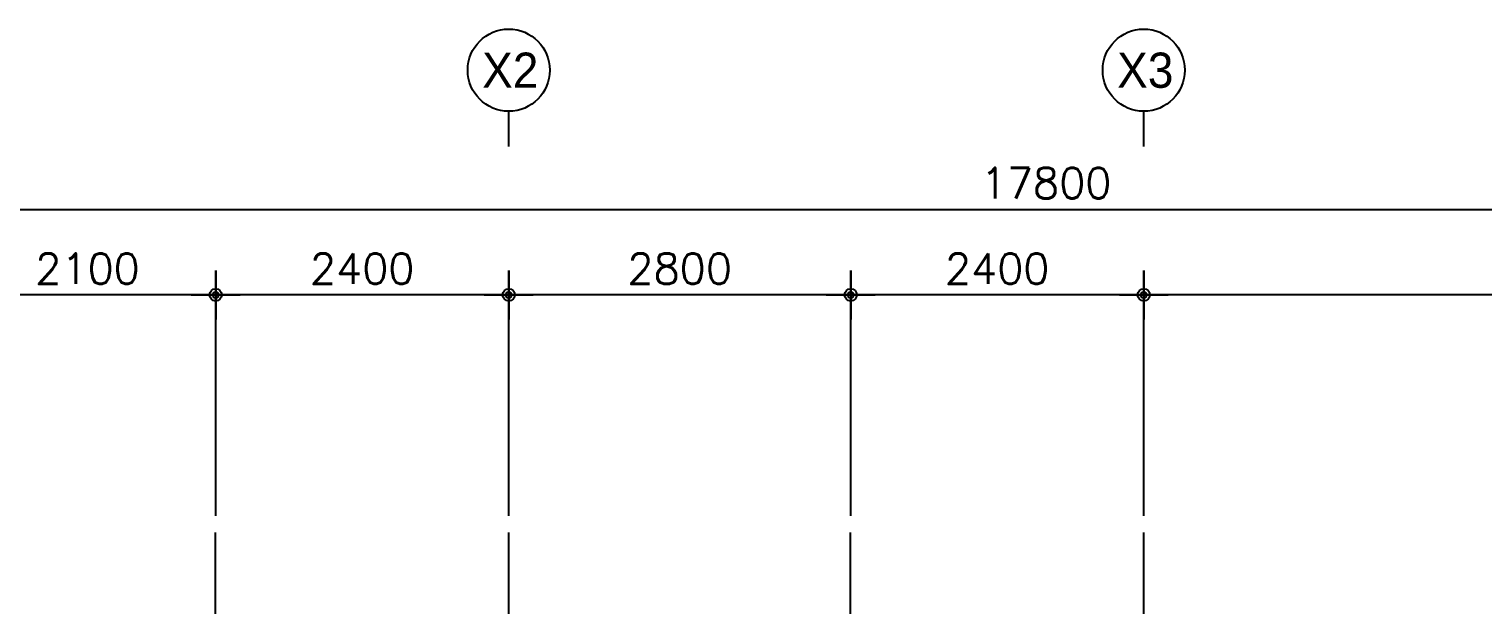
# Model space of a CAD drawing. Header units: millimetres. Extents: x 5537433 to 5830173, y -900794 to -778623.
# Drawn here: x 5544177 to 5556082, y -809782 to -805071 of the extents above; entities that cross this region are included whole.
import ezdxf
from ezdxf.enums import TextEntityAlignment as Align

# ---------------------------------------------------------------- set-up
doc = ezdxf.new("R2010")
doc.units = ezdxf.units.MM
doc.header["$LTSCALE"] = 100
doc.linetypes.add('CEN', pattern=[62, 60, -1, 0, -1])
doc.layers.get('DEFPOINTS').update_dxf_attribs({"linetype": 'CONTINUOUS'})
for name, color, linetype in [('60', 60, 'CONTINUOUS'), ('CEN', 1, 'CEN'), ('DIM', 7, 'CONTINUOUS')]:
    doc.layers.add(name, color=color, linetype=linetype)
doc.styles.add('2', font='')
doc.styles.add('GHS', font='ROMANS.shx', dxfattribs={"bigfont": 'GHS.shx'})
doc.styles.get('2').set_extended_font_data('HYtbrB')
doc.dimstyles.get("Standard").update_dxf_attribs({"dimtxt": 0.18, "dimasz": 0.18, "dimexe": 0.18, "dimexo": 0.0625, "dimgap": 0.09, "dimtad": 0, "dimtih": 1, "dimtoh": 1, "dimdec": 4, "dimzin": 0, "dimdsep": 46, "dimtxsty": 'STANDARD', "dimcen": 0.09, "dimadec": 0, "dimazin": 0, "dimtfac": 1, "dimtdec": 4, "dimtofl": 0, "dimtmove": 0, "dimatfit": 3, "dimfxl": 1, "dimtolj": 1, "dimtzin": 0, "dimarcsym": 0})

# ---------------------------------------------------------------- blocks, each defined once
blk = doc.blocks.new('Z_DOT')
at = {"layer": 'DIM', "color": 7}
for p, q in [((0, -2), (0, 2)), ((-2, 0), (2, 0))]:
    blk.add_line(p, q, dxfattribs=at)
for radius in [0.5, 0.25]:
    blk.add_circle((0, 0), radius, dxfattribs=at)
blk = doc.blocks.new('*D142')
at = {"layer": 'DEFPOINTS', "color": 0, "linetype": 'Continuous', "transparency": 16777216}
for p in [(5545705, -807246), (5545705, -809354), (5548105, -809354)]:
    blk.add_point(p, dxfattribs=at)
at = {"layer": 'DIM', "color": 0, "linetype": 'Continuous', "lineweight": -2, "transparency": 16777216}
for p, q in [((5545705, -809054), (5545705, -807246)), ((5548005, -807246), (5545805, -807246)), ((5548105, -809054), (5548105, -807246))]:
    blk.add_line(p, q, dxfattribs=at)
at = {"layer": 'DIM', "color": 0, "linetype": 'Continuous', "lineweight": -2, "transparency": 16777216, "xscale": 100, "yscale": 100, "zscale": 100, "rotation": 180}
blk.add_blockref('Z_DOT', (5545705, -807246), dxfattribs=at)
at = {"layer": 'DIM', "color": 0, "linetype": 'Continuous', "lineweight": -2, "transparency": 16777216, "xscale": 100, "yscale": 100, "zscale": 100}
blk.add_blockref('Z_DOT', (5548105, -807246), dxfattribs=at)
at = {"layer": 'DIM', "color": 60, "linetype": 'Continuous', "transparency": 16777216, "insert": (5546905, -807031), "char_height": 250, "attachment_point": 5, "style": 'GHS'}
blk.add_mtext('\\A1;2400', dxfattribs=at)
blk = doc.blocks.new('*D143')
at = {"layer": 'DEFPOINTS', "color": 0, "linetype": 'Continuous', "transparency": 16777216}
for p in [(5561405, -806546), (5543605, -809289), (5561405, -809289)]:
    blk.add_point(p, dxfattribs=at)
at = {"layer": 'DIM', "color": 0, "linetype": 'Continuous', "lineweight": -2, "transparency": 16777216}
for p, q in [((5543605, -808989), (5543605, -806546)), ((5543705, -806546), (5561305, -806546)), ((5561405, -808989), (5561405, -806546))]:
    blk.add_line(p, q, dxfattribs=at)
at = {"layer": 'DIM', "color": 0, "linetype": 'Continuous', "lineweight": -2, "transparency": 16777216, "xscale": 100, "yscale": 100, "zscale": 100, "rotation": 180}
blk.add_blockref('Z_DOT', (5543605, -806546), dxfattribs=at)
at = {"layer": 'DIM', "color": 0, "linetype": 'Continuous', "lineweight": -2, "transparency": 16777216, "xscale": 100, "yscale": 100, "zscale": 100}
blk.add_blockref('Z_DOT', (5561405, -806546), dxfattribs=at)
at = {"layer": 'DIM', "color": 60, "linetype": 'Continuous', "transparency": 16777216, "insert": (5552505, -806331), "char_height": 250, "attachment_point": 5, "style": 'GHS'}
blk.add_mtext('\\A1;17800', dxfattribs=at)
blk = doc.blocks.new('*D144')
at = {"layer": 'DEFPOINTS', "color": 0, "linetype": 'Continuous', "transparency": 16777216}
for p in [(5553305, -807246), (5553305, -809354), (5561405, -809354)]:
    blk.add_point(p, dxfattribs=at)
at = {"layer": 'DIM', "color": 0, "linetype": 'Continuous', "lineweight": -2, "transparency": 16777216}
for p, q in [((5553305, -809054), (5553305, -807246)), ((5561305, -807246), (5553405, -807246)), ((5561405, -809054), (5561405, -807246))]:
    blk.add_line(p, q, dxfattribs=at)
at = {"layer": 'DIM', "color": 0, "linetype": 'Continuous', "lineweight": -2, "transparency": 16777216, "xscale": 100, "yscale": 100, "zscale": 100, "rotation": 180}
blk.add_blockref('Z_DOT', (5553305, -807246), dxfattribs=at)
at = {"layer": 'DIM', "color": 0, "linetype": 'Continuous', "lineweight": -2, "transparency": 16777216, "xscale": 100, "yscale": 100, "zscale": 100}
blk.add_blockref('Z_DOT', (5561405, -807246), dxfattribs=at)
at = {"layer": 'DIM', "color": 60, "linetype": 'Continuous', "transparency": 16777216, "insert": (5557355, -807031), "char_height": 250, "attachment_point": 5, "style": 'GHS'}
blk.add_mtext('\\A1;8100', dxfattribs=at)
blk = doc.blocks.new('*D154')
at = {"layer": 'DEFPOINTS', "color": 0, "linetype": 'Continuous', "transparency": 16777216}
for p in [(5550905, -807246), (5550905, -809354), (5553305, -809354)]:
    blk.add_point(p, dxfattribs=at)
at = {"layer": 'DIM', "color": 0, "linetype": 'Continuous', "lineweight": -2, "transparency": 16777216}
for p, q in [((5550905, -809054), (5550905, -807246)), ((5553205, -807246), (5551005, -807246)), ((5553305, -809054), (5553305, -807246))]:
    blk.add_line(p, q, dxfattribs=at)
at = {"layer": 'DIM', "color": 0, "linetype": 'Continuous', "lineweight": -2, "transparency": 16777216, "xscale": 100, "yscale": 100, "zscale": 100, "rotation": 180}
blk.add_blockref('Z_DOT', (5550905, -807246), dxfattribs=at)
at = {"layer": 'DIM', "color": 0, "linetype": 'Continuous', "lineweight": -2, "transparency": 16777216, "xscale": 100, "yscale": 100, "zscale": 100}
blk.add_blockref('Z_DOT', (5553305, -807246), dxfattribs=at)
at = {"layer": 'DIM', "color": 60, "linetype": 'Continuous', "transparency": 16777216, "insert": (5552105, -807031), "char_height": 250, "attachment_point": 5, "style": 'GHS'}
blk.add_mtext('\\A1;2400', dxfattribs=at)
blk = doc.blocks.new('*D157')
at = {"layer": 'DEFPOINTS', "color": 0, "linetype": 'Continuous', "transparency": 16777216}
for p in [(5548105, -807246), (5548105, -809354), (5550905, -809354)]:
    blk.add_point(p, dxfattribs=at)
at = {"layer": 'DIM', "color": 0, "linetype": 'Continuous', "lineweight": -2, "transparency": 16777216}
for p, q in [((5548105, -809054), (5548105, -807246)), ((5550805, -807246), (5548205, -807246)), ((5550905, -809054), (5550905, -807246))]:
    blk.add_line(p, q, dxfattribs=at)
at = {"layer": 'DIM', "color": 0, "linetype": 'Continuous', "lineweight": -2, "transparency": 16777216, "xscale": 100, "yscale": 100, "zscale": 100, "rotation": 180}
blk.add_blockref('Z_DOT', (5548105, -807246), dxfattribs=at)
at = {"layer": 'DIM', "color": 0, "linetype": 'Continuous', "lineweight": -2, "transparency": 16777216, "xscale": 100, "yscale": 100, "zscale": 100}
blk.add_blockref('Z_DOT', (5550905, -807246), dxfattribs=at)
at = {"layer": 'DIM', "color": 60, "linetype": 'Continuous', "transparency": 16777216, "insert": (5549505, -807031), "char_height": 250, "attachment_point": 5, "style": 'GHS'}
blk.add_mtext('\\A1;2800', dxfattribs=at)
blk = doc.blocks.new('*D159')
at = {"layer": 'DEFPOINTS', "color": 0, "linetype": 'Continuous', "transparency": 16777216}
for p in [(5543605, -807246), (5543605, -809354), (5545705, -809354)]:
    blk.add_point(p, dxfattribs=at)
at = {"layer": 'DIM', "color": 0, "linetype": 'Continuous', "lineweight": -2, "transparency": 16777216}
for p, q in [((5543605, -809054), (5543605, -807246)), ((5545605, -807246), (5543705, -807246)), ((5545705, -809054), (5545705, -807246))]:
    blk.add_line(p, q, dxfattribs=at)
at = {"layer": 'DIM', "color": 0, "linetype": 'Continuous', "lineweight": -2, "transparency": 16777216, "xscale": 100, "yscale": 100, "zscale": 100, "rotation": 180}
blk.add_blockref('Z_DOT', (5543605, -807246), dxfattribs=at)
at = {"layer": 'DIM', "color": 0, "linetype": 'Continuous', "lineweight": -2, "transparency": 16777216, "xscale": 100, "yscale": 100, "zscale": 100}
blk.add_blockref('Z_DOT', (5545705, -807246), dxfattribs=at)
at = {"layer": 'DIM', "color": 60, "linetype": 'Continuous', "transparency": 16777216, "insert": (5544655, -807031), "char_height": 250, "attachment_point": 5, "style": 'GHS'}
blk.add_mtext('\\A1;2100', dxfattribs=at)

msp = doc.modelspace()

# ---------------------------------------------------------------- linework, layer by layer
at = {"layer": 'CEN'}
for p, q in [((5545704.8, -818285.9), (5545704.8, -809189.1)), ((5548104.8, -824975.8), (5548104.8, -809189.1)), ((5550904.8, -816460), (5550904.8, -809189.1)), ((5553304.8, -824975.8), (5553304.8, -809189.1))]:
    msp.add_line(p, q, dxfattribs=at)
at = {"layer": 'DIM', "linetype": 'Continuous'}
for p, q in [((5548104.8, -806030.9), (5548104.8, -805742.9)), ((5553304.8, -806030.9), (5553304.8, -805742.9))]:
    msp.add_line(p, q, dxfattribs=at)
for centre in [(5548104.8, -805406.9), (5553304.8, -805406.9)]:
    msp.add_circle(centre, 336, dxfattribs=at)

# ---------------------------------------------------------------- texts
at = {"layer": '60', "linetype": 'Continuous', "style": '2'}
for s, p in [('X2', (5548117.4, -805407.2)), ('X3', (5553317.4, -805407.2))]:
    msp.add_text(s, height=288, dxfattribs=at).set_placement(p, align=Align.MIDDLE_CENTER)

# ---------------------------------------------------------------- dimensions: what is measured, and where the dimension line sits
at = {"layer": 'DIM', "linetype": 'Continuous'}
for base, p1, p2, picture, middle in [((5561404.8, -806545.7), (5543604.8, -809288.7), (5561404.8, -809288.7), '*D143', (5552504.8, -806330.7)), ((5543604.8, -807245.7), (5545704.8, -809354.5), (5543604.8, -809354.5), '*D159', (5544654.8, -807030.7)), ((5545704.8, -807245.7), (5548104.8, -809354.5), (5545704.8, -809354.5), '*D142', (5546904.8, -807030.7)), ((5548104.8, -807245.7), (5550904.8, -809354.5), (5548104.8, -809354.5), '*D157', (5549504.8, -807030.7)), ((5550904.8, -807245.7), (5553304.8, -809354.5), (5550904.8, -809354.5), '*D154', (5552104.8, -807030.7)), ((5553304.8, -807245.7), (5561404.8, -809354.5), (5553304.8, -809354.5), '*D144', (5557354.8, -807030.7))]:
    dim = msp.add_linear_dim(base=base, p1=p1, p2=p2, dimstyle='STANDARD', override={"dimscale": 100, "dimtxt": 2.5, "dimasz": 1, "dimexe": 0, "dimexo": 3, "dimgap": 0.9, "dimtad": 1, "dimtih": 0, "dimtoh": 0, "dimdec": 0, "dimzin": 8, "dimtxsty": 'GHS', "dimblk1": 'Z_DOT', "dimblk2": 'Z_DOT', "dimsah": 1, "dimcen": 2.5, "dimclrt": 60, "dimtix": 1, "dimtofl": 1, "dimtmove": 2}, dxfattribs=at)
    dim.commit()
    dim.dimension.update_dxf_attribs({"geometry": picture, "text_midpoint": middle})

doc.saveas('drawing.dxf')
